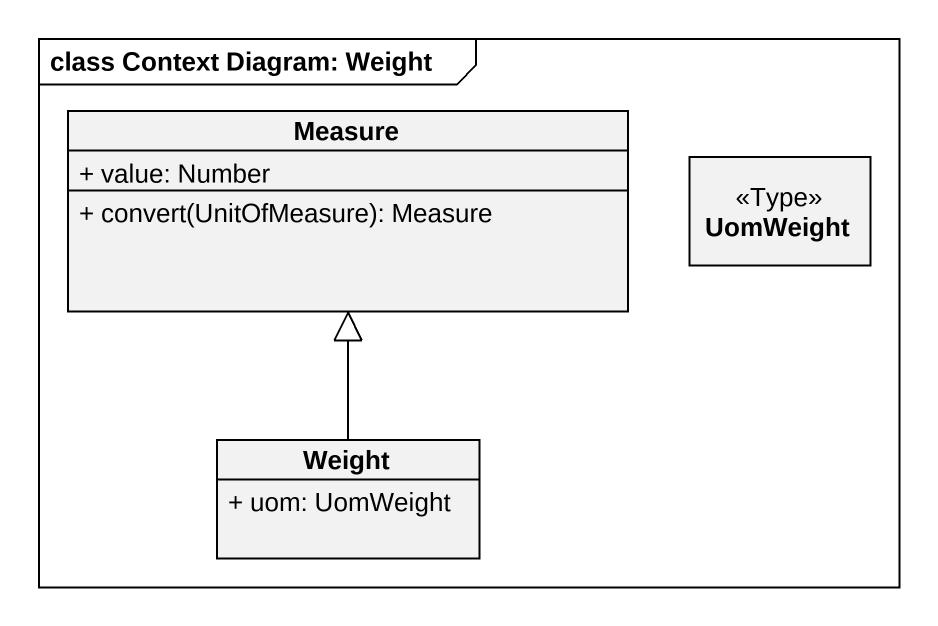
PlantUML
@startuml
mainframe class Context Diagram: Weight
hide circle
hide empty members
skinparam classAttributeIconSize 0
class Measure {
  + value: Number
  + convert(UnitOfMeasure): Measure
}
class UomWeight <<Type>>
class Weight {
  + uom: UomWeight
}
Weight -up-|> Measure
@enduml
